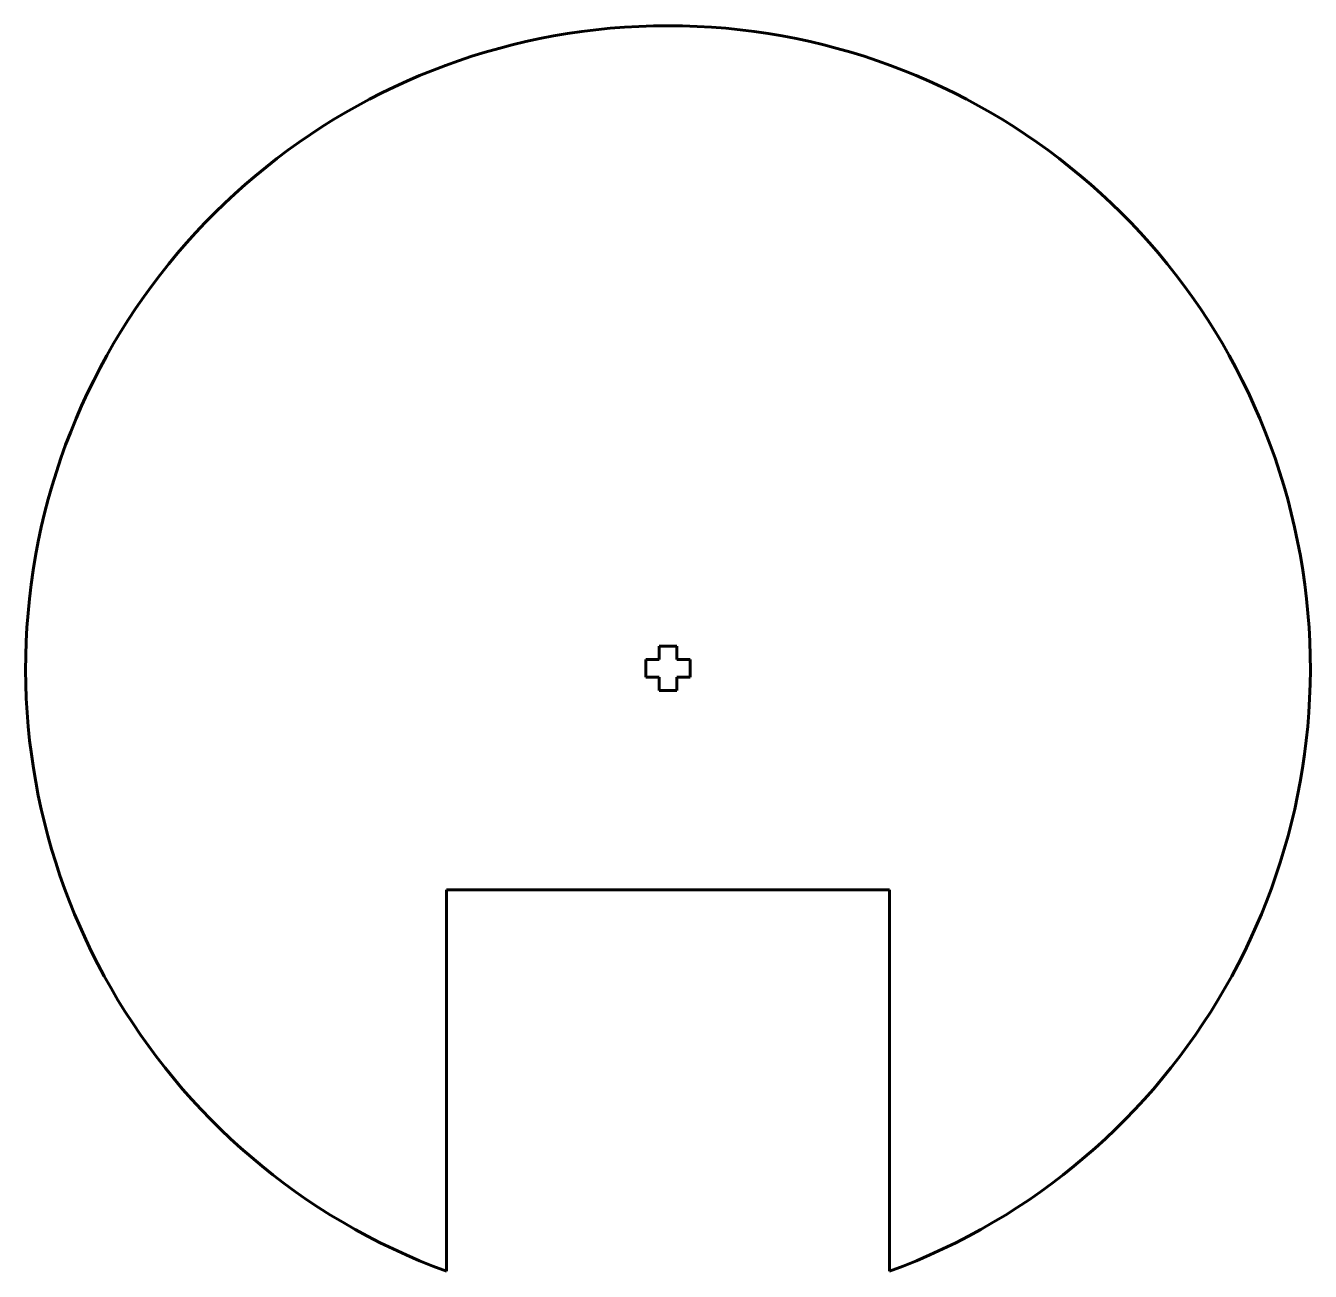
# Model space of a CAD drawing. Header units: millimetres. Extents: x -31 to 259, y 23 to 304.
import ezdxf

# ---------------------------------------------------------------- set-up
doc = ezdxf.new("R2010")
doc.units = ezdxf.units.MM
doc.linetypes.add('K5LT_BASIC', pattern=[0])
doc.layers.add('Системный слой (1)', color=251, linetype='Continuous', true_color=0x6c6c6c)

msp = doc.modelspace()

# ---------------------------------------------------------------- linework, layer by layer
at = {"layer": 'Системный слой (1)', "color": 150, "linetype": 'K5LT_BASIC', "lineweight": 60, "true_color": 0x0080ff}
for p, q in [((116.3, 163.8), (112.3, 163.8)), ((112.3, 163.8), (112.3, 160.8)), ((116.3, 160.8), (116.3, 163.8)), ((109.3, 160.8), (109.3, 156.8)), ((112.3, 160.8), (109.3, 160.8)), ((119.3, 160.8), (116.3, 160.8)), ((119.3, 156.8), (119.3, 160.8)), ((109.3, 156.8), (112.3, 156.8)), ((112.3, 156.8), (112.3, 153.8)), ((116.3, 156.8), (119.3, 156.8)), ((116.3, 153.8), (116.3, 156.8)), ((112.3, 153.8), (116.3, 153.8)), ((64.3, 108.8), (164.3, 108.8)), ((64.3, 22.7), (64.3, 108.8)), ((164.3, 108.8), (164.3, 22.7))]:
    msp.add_line(p, q, dxfattribs=at)
msp.add_arc((114.3, 158.8), 145, 290.1713, 249.8287, dxfattribs=at)

doc.saveas('drawing.dxf')
